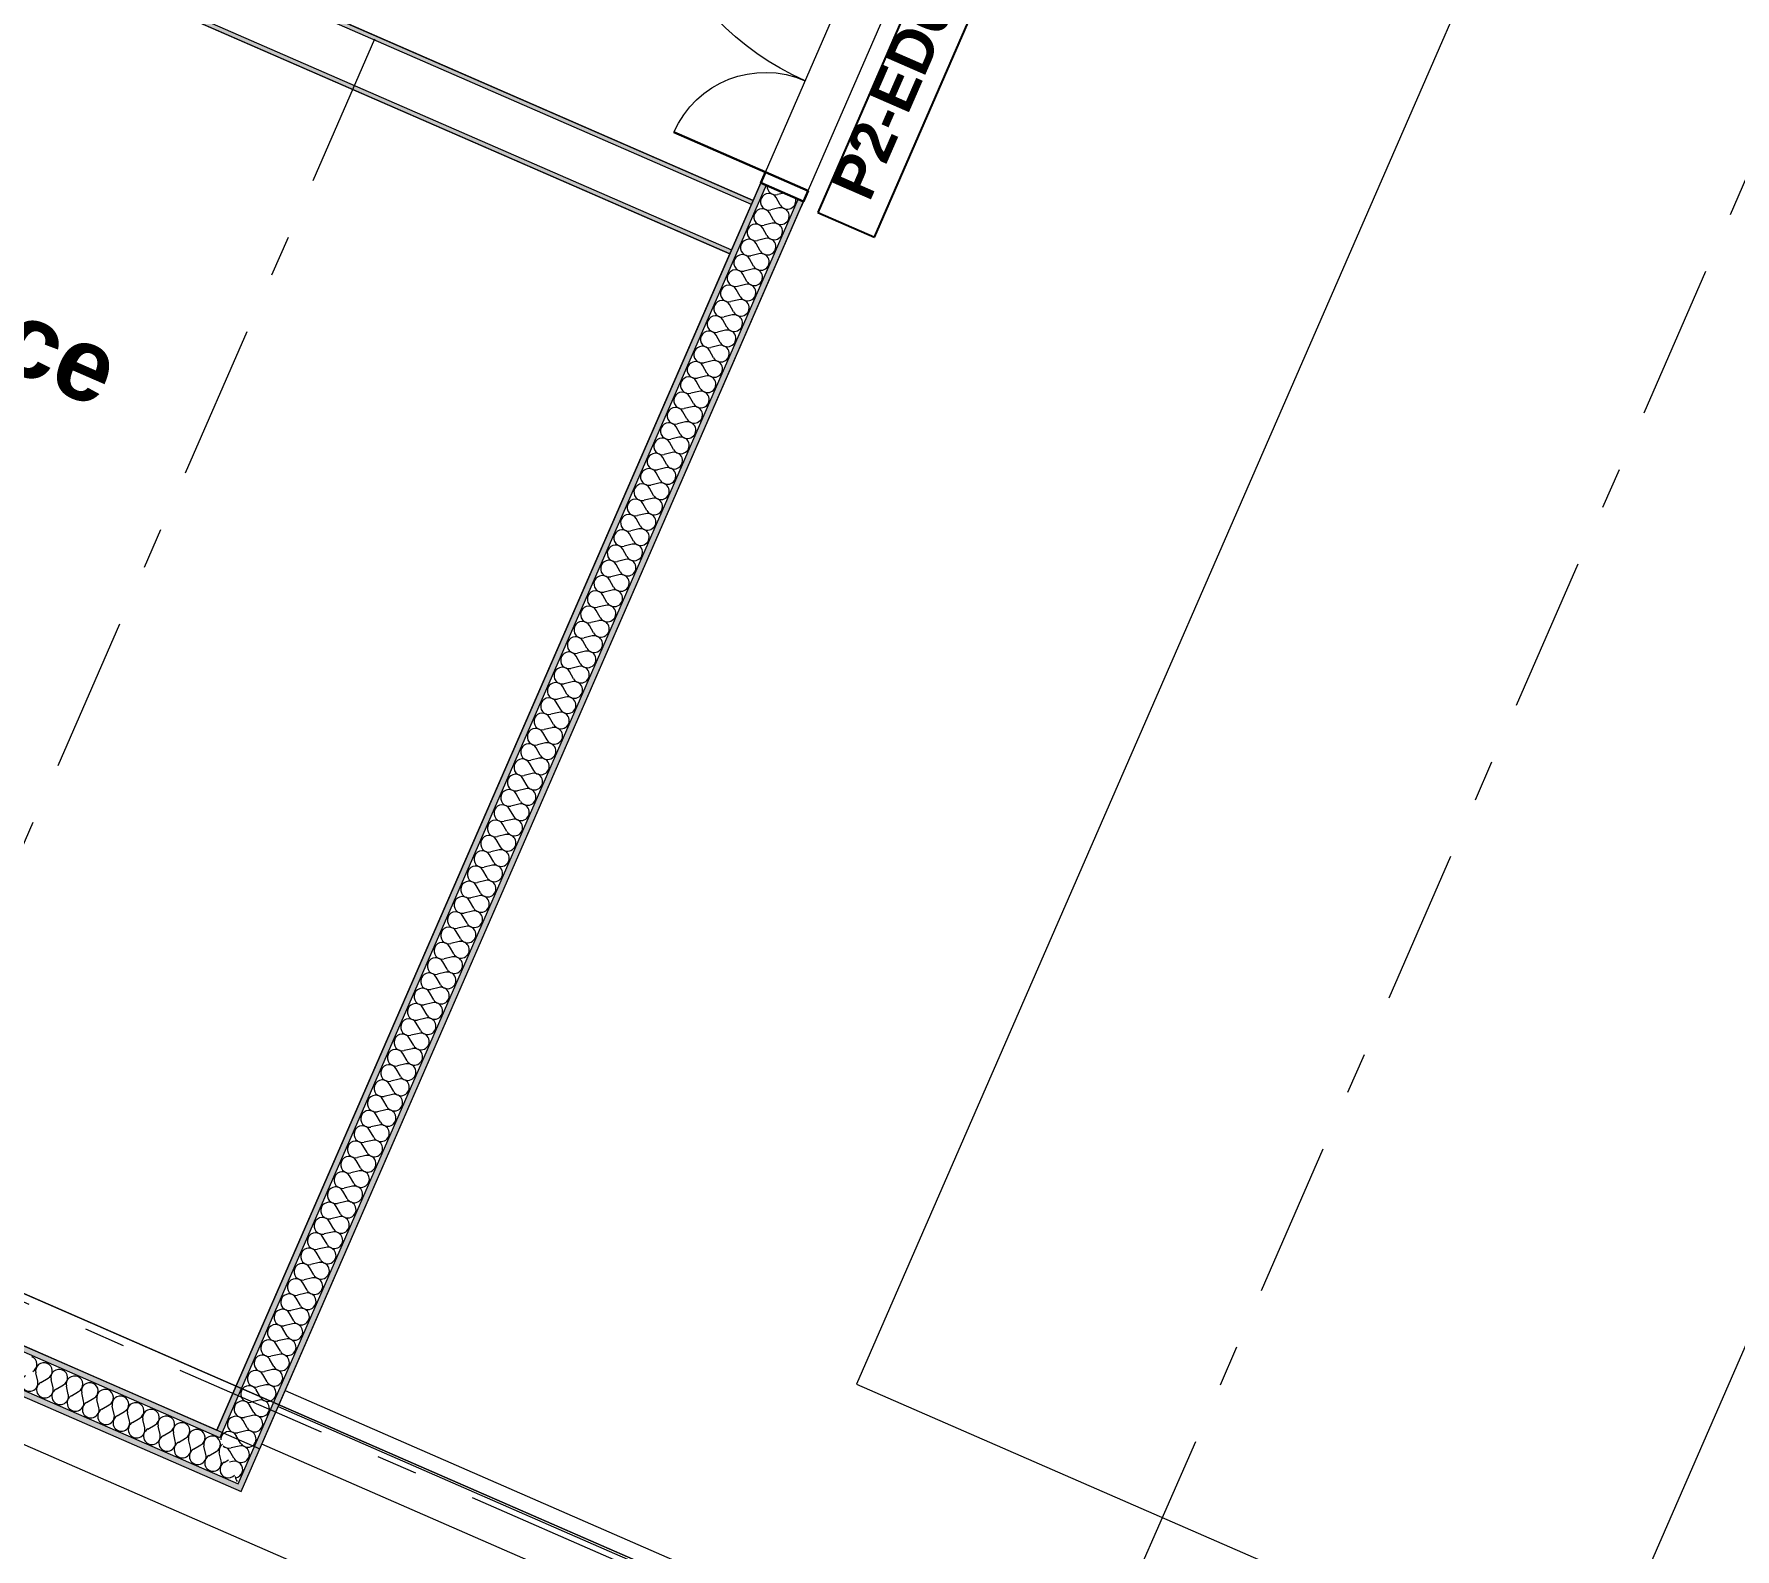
# Model space of a CAD drawing. Header units: millimetres. Extents: x -50172 to 90294, y -72116 to 25069.
# Drawn here: x 20268 to 26098, y -9378 to -4187 of the extents above; entities that cross this region are included whole.
import ezdxf
from ezdxf.enums import TextEntityAlignment as Align

# ---------------------------------------------------------------- set-up
doc = ezdxf.new("R2010")
doc.units = ezdxf.units.MM
doc.header["$MEASUREMENT"] = 0
doc.linetypes.add('Double Dashed', pattern=[1093.611073, 529.166651, -211.666656, 141.111112, -211.666656])
for name, color, linetype in [('A-15-MG_Structural_Grid', 7, 'Continuous'), ('A-20-M_Floor_Slab', 7, 'Continuous'), ('A-20-M_Roof', 7, 'Continuous'), ('A-25-M_Wall_Ext', 7, 'Continuous'), ('A-25-M_Wall_Ext_Existing_HUB', 7, 'Continuous'), ('A-25-M_Wall_Int', 7, 'Continuous'), ('A-35-M_FFE-Zone', 7, 'Continuous'), ('ArchiCAD Door Markers', 7, 'Continuous'), ('ArchiCAD Doors', 7, 'Continuous')]:
    doc.layers.add(name, color=color, linetype=linetype)
for name, color, linetype, lineweight, true_color in [('A-15-MG_Structural_Grid_Pen_No__163', 7, 'Continuous', 0, 0x750077), ('A-25-M_Wall_Ext_Pen_No__107', 7, 'Continuous', 15, 0xa6a6a6), ('A-25-M_Wall_Ext_Pen_No__64', 7, 'Continuous', 20, 0x606060), ('A-25-M_Wall_Int_Pen_No__107', 7, 'Continuous', 15, 0xa6a6a6), ('A-35-M_FFE-Zone_Pen_No__74', 7, 'Continuous', 20, 0x606060), ('ArchiCAD Doors_Pen_No__43', 7, 'Continuous', 30, 0x444444), ('ArchiCAD Doors_Pen_No__63', 7, 'Continuous', 20, 0x606060)]:
    doc.layers.add(name, color=color, linetype=linetype, lineweight=lineweight, true_color=true_color)
for name, color, linetype, lineweight in [('A-20-M_Floor_Slab_Pen_No__89', 8, 'Continuous', 20), ('A-20-M_Roof_Pen_No__89', 8, 'Continuous', 20), ('A-25-M_Wall_Ext_Existing_HUB_Pen_No__87', 8, 'Continuous', 20), ('A-25-M_Wall_Ext_Pen_No__1', 7, 'Continuous', 13), ('A-25-M_Wall_Int_Pen_No__1', 7, 'Continuous', 13), ('ArchiCAD Door Markers_Pen_No__1', 7, 'Continuous', 13), ('ArchiCAD Door Markers_Pen_No__5', 7, 'Continuous', 25), ('ArchiCAD Doors_Pen_No__1', 7, 'Continuous', 13), ('ArchiCAD Zone Stamps_Pen_No__9', 7, 'Continuous', 13)]:
    doc.layers.add(name, color=color, linetype=linetype, lineweight=lineweight)
doc.styles.add('GENERATED_STYLE_1', font='')
doc.styles.add('GENERATED_STYLE_2', font='')
doc.styles.add('GENERATED_STYLE_3', font='')
doc.styles.add('GENERATED_STYLE_4', font='')
doc.styles.get('GENERATED_STYLE_1').set_extended_font_data('Arial', bold=True)
doc.styles.get('GENERATED_STYLE_2').set_extended_font_data('Swis721 BT', bold=True)
doc.styles.get('GENERATED_STYLE_3').set_extended_font_data('Arial')
doc.styles.get('GENERATED_STYLE_4').set_extended_font_data('Swis721 BT')

# ---------------------------------------------------------------- blocks, each defined once
blk = doc.blocks.new('Hub Roof Balance_INB 4252_3_2', base_point=(20533.1, -1481.6))
at = {"layer": 'A-35-M_FFE-Zone_Pen_No__74', "linetype": 'Continuous'}
for p, q in [((22732.4, -4756.9), (24510.1, -679.9)), ((17260.6, -2370.9), (22732.4, -4756.9))]:
    blk.add_line(p, q, dxfattribs=at)
at = {"layer": 'ArchiCAD Zone Stamps_Pen_No__9'}
for tag, height, style, p in [('ROOM_NAME', 250, 'GENERATED_STYLE_1', (19639.2, 104.7)), ('zoneNameLine2', 250, 'GENERATED_STYLE_1', (19450.7, -327.5)), ('ROOM_NUMBER', 200, 'GENERATED_STYLE_3', (19262.3, -748.2)), ('measuredAreaCode', 200, 'GENERATED_STYLE_3', (19105.3, -1108.3)), ('DUMMY_649', 200, 'GENERATED_STYLE_3', (19412.7, -1242.3)), ('DUMMY_650', 200, 'GENERATED_STYLE_3', (19902, -1455.7)), ('DUMMY_651', 133.3, 'GENERATED_STYLE_3', (20181.3, -1562.3))]:
    blk.add_attdef(tag, text='', height=height, rotation=336.44041, dxfattribs=dict(at, style=style)).set_placement(p, align=Align.TOP_LEFT)
blk = doc.blocks.new('Hub Roof Balance_INB 4253_4_2', base_point=(18723.1, -5626.1))
at = {"layer": 'A-35-M_FFE-Zone_Pen_No__74', "linetype": 'Continuous'}
for p, q in [((22652.4, -4940.2), (14489.4, -1380.7)), ((20894.8, -8971), (22652.4, -4940.2)), ((12731.7, -5411.5), (20894.8, -8971))]:
    blk.add_line(p, q, dxfattribs=at)
at = {"layer": 'ArchiCAD Zone Stamps_Pen_No__9'}
for tag, height, style, p in [('ROOM_NAME', 250, 'GENERATED_STYLE_1', (17829.2, -4039.9)), ('zoneNameLine2', 250, 'GENERATED_STYLE_1', (17640.7, -4472)), ('ROOM_NUMBER', 200, 'GENERATED_STYLE_3', (17452.3, -4892.7)), ('measuredAreaCode', 200, 'GENERATED_STYLE_3', (17295.3, -5252.8)), ('DUMMY_649', 200, 'GENERATED_STYLE_3', (17602.7, -5386.9)), ('DUMMY_650', 200, 'GENERATED_STYLE_3', (18092, -5600.2)), ('DUMMY_651', 133.3, 'GENERATED_STYLE_3', (18371.3, -5706.8))]:
    blk.add_attdef(tag, text='', height=height, rotation=336.44041, dxfattribs=dict(at, style=style)).set_placement(p, align=Align.TOP_LEFT)
blk = doc.blocks.new('Slab_3_2', base_point=(4432, -1613.4))
at = {"layer": 'A-20-M_Floor_Slab_Pen_No__89', "linetype": 'Continuous', "flags": 128}
blk.add_lwpolyline([(4432, -1613.4), (7696, 5872), (7407.9, 6181.6), (17660.1, 15721.9), (18396.3, 14930.8), (19386.9, 17202.7), (53700.1, 2240.4), (53656.1, 2139.5), (53757, 2095.5), (44517.8, -19092.8), (12655.7, -5199.4), (14737.2, -425.7), (12205.5, 678.2), (10124, -4095.4), (12655.7, -5199.4)], close=True, dxfattribs=at)
blk = doc.blocks.new('Slab_6_2', base_point=(25356.8, -3608.1))
at = {"layer": 'A-20-M_Floor_Slab_Pen_No__89', "linetype": 'Continuous', "flags": 128}
blk.add_lwpolyline([(25356.8, -3608.1), (23086.9, -8813.7), (25598.7, -9909), (27868.6, -4703.4)], close=True, dxfattribs=at)
blk = doc.blocks.new('Slab_9_2', base_point=(21041.5, -9035))
at = {"layer": 'A-20-M_Roof_Pen_No__89', "linetype": 'Continuous', "flags": 128}
blk.add_lwpolyline([(21041.5, -9035), (24655.1, -743.1), (13434.4, 4149.7), (9819.1, -4141.5)], close=True, dxfattribs=at)
blk = doc.blocks.new('Wall_3_2', base_point=(3808.1, -1858.5))
at = {"layer": 'A-25-M_Wall_Ext_Existing_HUB_Pen_No__87', "linetype": 'Continuous', "flags": 128}
for points in [[(44390.4, -19037.3), (4432, -1613.4)], [(10217.4, -4653.3), (44635.4, -19661.2)]]:
    blk.add_lwpolyline(points, dxfattribs=at)
blk = doc.blocks.new('*X95')
at = {"layer": 'A-25-M_Wall_Ext_Pen_No__107', "linetype": 'Continuous'}
for p, q in [((20280.5, -8802.9), (20273.9, -8775.1)), ((20291, -8807.5), (20315.8, -8793.4)), ((20332.9, -8825.8), (20326.3, -8798)), ((20343.4, -8830.3), (20368.2, -8816.2)), ((20385.3, -8848.6), (20378.7, -8820.8)), ((20395.7, -8853.2), (20420.6, -8839.1)), ((20437.6, -8871.5), (20431.1, -8843.7)), ((20448.1, -8876), (20473, -8861.9)), ((20490, -8894.3), (20483.4, -8866.5)), ((20500.5, -8898.9), (20525.3, -8884.8)), ((20542.4, -8917.1), (20535.8, -8889.3)), ((20552.9, -8921.7), (20577.7, -8907.6)), ((20594.8, -8940), (20588.2, -8912.2)), ((20605.3, -8944.6), (20630.1, -8930.5)), ((20647.2, -8962.8), (20640.6, -8935)), ((20657.6, -8967.4), (20682.5, -8953.3)), ((20699.5, -8985.7), (20693, -8957.9)), ((20710, -8990.2), (20734.9, -8976.1)), ((20751.9, -9008.5), (20745.3, -8980.7)), ((20762.4, -9013.1), (20787.2, -8999)), ((20804.3, -9031.3), (20797.7, -9003.5)), ((20814.8, -9035.9), (20839.6, -9021.8)), ((20856.7, -9054.2), (20850.1, -9026.4)), ((20867.1, -9058.8), (20892, -9044.7)), ((20909.1, -9077), (20902.5, -9049.2)), ((20919.5, -9081.6), (20934.8, -9072.9))]:
    blk.add_line(p, q, dxfattribs=at)
for centre, start, end in [((20249.3, -8745.7), 299.57051, 66.44041), ((20301.7, -8768.6), 66.44041, 193.31031), ((20301.7, -8768.6), 299.57051, 66.44041), ((20252.7, -8809.5), 119.57051, 13.31031), ((20354.1, -8791.4), 66.44041, 193.31031), ((20354.1, -8791.4), 299.57051, 66.44041), ((20406.5, -8814.2), 66.44041, 193.31031), ((20406.5, -8814.2), 299.57051, 66.44041), ((20305.1, -8832.4), 119.57051, 13.31031), ((20357.5, -8855.2), 119.57051, 13.31031), ((20409.8, -8878), 119.57051, 13.31031), ((20458.9, -8837.1), 66.44041, 193.31031), ((20458.9, -8837.1), 299.57051, 66.44041), ((20511.2, -8859.9), 66.44041, 193.31031), ((20511.2, -8859.9), 299.57051, 66.44041), ((20563.6, -8882.8), 66.44041, 193.31031), ((20563.6, -8882.8), 299.57051, 66.44041), ((20462.2, -8900.9), 119.57051, 13.31031), ((20514.6, -8923.7), 119.57051, 13.31031), ((20616, -8905.6), 66.44041, 193.31031), ((20616, -8905.6), 299.57051, 66.44041), ((20668.4, -8928.4), 66.44041, 193.31031), ((20668.4, -8928.4), 299.57051, 66.44041), ((20567, -8946.6), 119.57051, 13.31031), ((20619.4, -8969.4), 119.57051, 13.31031), ((20671.7, -8992.2), 119.57051, 13.31031), ((20720.8, -8951.3), 66.44041, 193.31031), ((20720.8, -8951.3), 299.57051, 66.44041), ((20773.1, -8974.1), 66.44041, 193.31031), ((20773.1, -8974.1), 299.57051, 66.44041), ((20825.5, -8997), 66.44041, 193.31031), ((20825.5, -8997), 299.57051, 66.44041), ((20724.1, -9015.1), 119.57051, 13.31031), ((20776.5, -9037.9), 119.57051, 13.31031), ((20828.9, -9060.8), 119.57051, 13.31031), ((20877.9, -9019.8), 66.44041, 193.31031), ((20877.9, -9019.8), 299.57051, 66.44041), ((20930.3, -9042.6), 125.34152, 193.31031), ((20881.2, -9083.6), 119.57051, 13.31031), ((20933.6, -9106.4), 119.57051, 319.27094), ((20986, -9129.3), 182.76643, 220.11433)]:
    blk.add_arc(centre, 28.6, start, end, dxfattribs=at)
blk = doc.blocks.new('Wall_8_2', base_point=(9608.5, -4224.2))
at = {"layer": 'A-25-M_Wall_Ext_Pen_No__107', "linetype": 'Continuous'}
for points in [[(20894.8, -8971.1), (9819.1, -4141.5), (9792.7, -4151.8), (20905.1, -8997.4)], [(9608.5, -4224.2), (20977.5, -9181.7), (20967.2, -9155.4), (9634.8, -4213.9)]]:
    blk.add_hatch(color=256, dxfattribs=at).paths.add_polyline_path(points)
at = {"layer": 'A-25-M_Wall_Ext_Pen_No__1', "linetype": 'Continuous'}
for p, q in [((20905.1, -8997.4), (9792.7, -4151.8)), ((9634.8, -4213.9), (20967.2, -9155.4))]:
    blk.add_line(p, q, dxfattribs=at)
at = {"layer": 'A-25-M_Wall_Ext_Pen_No__1', "linetype": 'Continuous', "flags": 128}
for points in [[(20894.8, -8971.1), (9819.1, -4141.5)], [(9608.5, -4224.2), (20977.5, -9181.7)]]:
    blk.add_lwpolyline(points, dxfattribs=at)
at = {"layer": 'A-25-M_Wall_Ext', "color": 250, "lineweight": 50, "true_color": 0x2a2a2a}
blk.add_blockref('*X95', (0, 0), dxfattribs=at)
blk = doc.blocks.new('*X100')
at = {"layer": 'A-25-M_Wall_Ext_Pen_No__107', "linetype": 'Continuous'}
for p, q in [((22825.3, -4772.6), (22811.2, -4747.7)), ((22838.3, -4731.9), (22815.8, -4737.3)), ((22797.9, -4835.5), (22770.1, -4842)), ((22802.4, -4825), (22788.3, -4800.1)), ((22820.7, -4783.1), (22792.9, -4789.7)), ((22775, -4887.8), (22747.2, -4894.4)), ((22779.6, -4877.4), (22765.5, -4852.5)), ((22752.2, -4940.2), (22724.4, -4946.8)), ((22756.8, -4929.7), (22742.7, -4904.9)), ((22711.1, -5034.5), (22697, -5009.6)), ((22729.4, -4992.6), (22701.5, -4999.2)), ((22733.9, -4982.1), (22719.8, -4957.3)), ((22688.2, -5086.9), (22674.1, -5062)), ((22706.5, -5045), (22678.7, -5051.6)), ((22665.4, -5139.3), (22651.3, -5114.4)), ((22683.7, -5097.4), (22655.9, -5103.9)), ((22642.6, -5191.6), (22628.5, -5166.8)), ((22660.8, -5149.7), (22633, -5156.3)), ((22619.7, -5244), (22605.6, -5219.2)), ((22638, -5202.1), (22610.2, -5208.7)), ((22596.9, -5296.4), (22582.8, -5271.5)), ((22615.2, -5254.5), (22587.3, -5261.1)), ((22569.5, -5359.3), (22541.7, -5365.8)), ((22574, -5348.8), (22559.9, -5323.9)), ((22592.3, -5306.9), (22564.5, -5313.4)), ((22546.6, -5411.6), (22518.8, -5418.2)), ((22551.2, -5401.2), (22537.1, -5376.3)), ((22523.8, -5464), (22496, -5470.6)), ((22528.4, -5453.5), (22514.3, -5428.7)), ((22482.7, -5558.3), (22468.6, -5533.4)), ((22501, -5516.4), (22473.1, -5523)), ((22505.5, -5505.9), (22491.4, -5481.1)), ((22459.8, -5610.7), (22445.7, -5585.8)), ((22478.1, -5568.8), (22450.3, -5575.3)), ((22437, -5663.1), (22422.9, -5638.2)), ((22455.3, -5621.1), (22427.5, -5627.7)), ((22414.2, -5715.4), (22400.1, -5690.6)), ((22432.4, -5673.5), (22404.6, -5680.1)), ((22391.3, -5767.8), (22377.2, -5743)), ((22409.6, -5725.9), (22381.8, -5732.5)), ((22368.5, -5820.2), (22354.4, -5795.3)), ((22386.7, -5778.3), (22358.9, -5784.9)), ((22341.1, -5883), (22313.3, -5889.6)), ((22345.6, -5872.6), (22331.5, -5847.7)), ((22363.9, -5830.7), (22336.1, -5837.2)), ((22318.2, -5935.4), (22290.4, -5942)), ((22322.8, -5925), (22308.7, -5900.1)), ((22295.4, -5987.8), (22267.6, -5994.4)), ((22300, -5977.3), (22285.9, -5952.5)), ((22254.3, -6082.1), (22240.2, -6057.2)), ((22272.5, -6040.2), (22244.7, -6046.8)), ((22277.1, -6029.7), (22263, -6004.9)), ((22231.4, -6134.5), (22217.3, -6109.6)), ((22249.7, -6092.6), (22221.9, -6099.1)), ((22208.6, -6186.8), (22194.5, -6162)), ((22226.9, -6144.9), (22199.1, -6151.5)), ((22185.8, -6239.2), (22171.7, -6214.4)), ((22204, -6197.3), (22176.2, -6203.9)), ((22162.9, -6291.6), (22148.8, -6266.8)), ((22181.2, -6249.7), (22153.4, -6256.3)), ((22135.5, -6354.5), (22107.7, -6361)), ((22140.1, -6344), (22126, -6319.1)), ((22158.3, -6302.1), (22130.5, -6308.7)), ((22112.7, -6406.8), (22084.9, -6413.4)), ((22117.2, -6396.4), (22103.1, -6371.5)), ((22089.8, -6459.2), (22062, -6465.8)), ((22094.4, -6448.7), (22080.3, -6423.9)), ((22048.7, -6553.5), (22034.6, -6528.7)), ((22067, -6511.6), (22039.2, -6518.2)), ((22071.6, -6501.1), (22057.5, -6476.3)), ((22025.9, -6605.9), (22011.8, -6581)), ((22044.1, -6564), (22016.3, -6570.6)), ((22003, -6658.3), (21988.9, -6633.4)), ((22021.3, -6616.4), (21993.5, -6622.9)), ((21980.2, -6710.6), (21966.1, -6685.8)), ((21998.5, -6668.7), (21970.7, -6675.3)), ((21957.4, -6763), (21943.3, -6738.2)), ((21975.6, -6721.1), (21947.8, -6727.7)), ((21934.5, -6815.4), (21920.4, -6790.6)), ((21952.8, -6773.5), (21925, -6780.1)), ((21907.1, -6878.3), (21879.3, -6884.8)), ((21911.7, -6867.8), (21897.6, -6842.9)), ((21929.9, -6825.9), (21902.1, -6832.5)), ((21884.3, -6930.6), (21856.5, -6937.2)), ((21888.8, -6920.2), (21874.7, -6895.3)), ((21861.4, -6983), (21833.6, -6989.6)), ((21866, -6972.5), (21851.9, -6947.7)), ((21820.3, -7077.3), (21806.2, -7052.5)), ((21838.6, -7035.4), (21810.8, -7042)), ((21843.2, -7024.9), (21829.1, -7000.1)), ((21797.5, -7129.7), (21783.4, -7104.8)), ((21815.7, -7087.8), (21787.9, -7094.4)), ((21774.6, -7182.1), (21760.5, -7157.2)), ((21792.9, -7140.2), (21765.1, -7146.7)), ((21751.8, -7234.4), (21737.7, -7209.6)), ((21770.1, -7192.5), (21742.3, -7199.1)), ((21729, -7286.8), (21714.9, -7262)), ((21747.2, -7244.9), (21719.4, -7251.5)), ((21706.1, -7339.2), (21692, -7314.4)), ((21724.4, -7297.3), (21696.6, -7303.9)), ((21678.7, -7402.1), (21650.9, -7408.6)), ((21683.3, -7391.6), (21669.2, -7366.7)), ((21701.5, -7349.7), (21673.7, -7356.3)), ((21655.9, -7454.4), (21628.1, -7461)), ((21660.4, -7444), (21646.3, -7419.1)), ((21633, -7506.8), (21605.2, -7513.4)), ((21637.6, -7496.3), (21623.5, -7471.5)), ((21591.9, -7601.1), (21577.8, -7576.3)), ((21610.2, -7559.2), (21582.4, -7565.8)), ((21614.8, -7548.7), (21600.7, -7523.9)), ((21569.1, -7653.5), (21555, -7628.6)), ((21587.3, -7611.6), (21559.5, -7618.2)), ((21546.2, -7705.9), (21532.1, -7681)), ((21564.5, -7664), (21536.7, -7670.5)), ((21523.4, -7758.2), (21509.3, -7733.4)), ((21541.7, -7716.3), (21513.9, -7722.9)), ((21500.5, -7810.6), (21486.5, -7785.8)), ((21518.8, -7768.7), (21491, -7775.3)), ((21477.7, -7863), (21463.6, -7838.1)), ((21496, -7821.1), (21468.2, -7827.7)), ((21450.3, -7925.9), (21422.5, -7932.4)), ((21454.9, -7915.4), (21440.8, -7890.5)), ((21473.1, -7873.5), (21445.3, -7880.1)), ((21427.5, -7978.2), (21399.7, -7984.8)), ((21432, -7967.8), (21417.9, -7942.9)), ((21404.6, -8030.6), (21376.8, -8037.2)), ((21409.2, -8020.1), (21395.1, -7995.3)), ((21363.5, -8124.9), (21349.4, -8100)), ((21381.8, -8083), (21354, -8089.6)), ((21386.3, -8072.5), (21372.2, -8047.7)), ((21340.7, -8177.3), (21326.6, -8152.4)), ((21358.9, -8135.4), (21331.1, -8142)), ((21317.8, -8229.7), (21303.7, -8204.8)), ((21336.1, -8187.8), (21308.3, -8194.3)), ((21295, -8282), (21280.9, -8257.2)), ((21313.3, -8240.1), (21285.5, -8246.7)), ((21272.1, -8334.4), (21258, -8309.6)), ((21290.4, -8292.5), (21262.6, -8299.1)), ((21249.3, -8386.8), (21235.2, -8361.9)), ((21267.6, -8344.9), (21239.8, -8351.5)), ((21221.9, -8449.7), (21194.1, -8456.2)), ((21226.5, -8439.2), (21212.4, -8414.3)), ((21244.7, -8397.3), (21216.9, -8403.9)), ((21199.1, -8502), (21171.3, -8508.6)), ((21203.6, -8491.6), (21189.5, -8466.7)), ((21176.2, -8554.4), (21148.4, -8561)), ((21180.8, -8543.9), (21166.7, -8519.1)), ((21135.1, -8648.7), (21121, -8623.8)), ((21153.4, -8606.8), (21125.6, -8613.4)), ((21157.9, -8596.3), (21143.8, -8571.5)), ((21112.3, -8701.1), (21098.2, -8676.2)), ((21130.5, -8659.2), (21102.7, -8665.7)), ((21089.4, -8753.5), (21075.3, -8728.6)), ((21107.7, -8711.6), (21079.9, -8718.1)), ((21066.6, -8805.8), (21052.5, -8781)), ((21084.9, -8763.9), (21057.1, -8770.5)), ((21043.7, -8858.2), (21029.6, -8833.4)), ((21062, -8816.3), (21034.2, -8822.9)), ((21020.9, -8910.6), (21006.8, -8885.7)), ((21039.2, -8868.7), (21011.4, -8875.3)), ((20993.5, -8973.4), (20965.7, -8980)), ((20998.1, -8963), (20984, -8938.1)), ((21016.3, -8921.1), (20988.5, -8927.6)), ((20970.7, -9025.8), (20942.9, -9032.4)), ((20975.2, -9015.4), (20961.1, -8990.5)), ((20947.8, -9078.2), (20937.8, -9080.6)), ((20952.4, -9067.7), (20938.3, -9042.9))]:
    blk.add_line(p, q, dxfattribs=at)
for centre, start, end in [((22809.2, -4709.5), 174.72955, 283.31025), ((22786.3, -4761.8), 156.44035, 283.31025), ((22786.3, -4761.8), 29.57045, 156.44035), ((22850.1, -4758.5), 209.57045, 19.76934), ((22740.7, -4866.6), 29.57045, 156.44035), ((22763.5, -4814.2), 156.44035, 283.31025), ((22763.5, -4814.2), 29.57045, 156.44035), ((22804.5, -4863.3), 209.57045, 103.31025), ((22827.3, -4810.9), 209.57045, 103.31025), ((22717.8, -4919), 29.57045, 156.44035), ((22740.7, -4866.6), 156.44035, 283.31025), ((22781.6, -4915.6), 209.57045, 103.31025), ((22695, -4971.4), 29.57045, 156.44035), ((22717.8, -4919), 156.44035, 283.31025), ((22758.8, -4968), 209.57045, 103.31025), ((22672.1, -5023.7), 156.44035, 283.31025), ((22672.1, -5023.7), 29.57045, 156.44035), ((22695, -4971.4), 156.44035, 283.31025), ((22735.9, -5020.4), 209.57045, 103.31025), ((22649.3, -5076.1), 156.44035, 283.31025), ((22649.3, -5076.1), 29.57045, 156.44035), ((22713.1, -5072.8), 209.57045, 103.31025), ((22626.5, -5128.5), 156.44035, 283.31025), ((22626.5, -5128.5), 29.57045, 156.44035), ((22690.3, -5125.2), 209.57045, 103.31025), ((22603.6, -5180.9), 156.44035, 283.31025), ((22603.6, -5180.9), 29.57045, 156.44035), ((22667.4, -5177.5), 209.57045, 103.31025), ((22580.8, -5233.3), 156.44035, 283.31025), ((22580.8, -5233.3), 29.57045, 156.44035), ((22644.6, -5229.9), 209.57045, 103.31025), ((22557.9, -5285.6), 156.44035, 283.31025), ((22557.9, -5285.6), 29.57045, 156.44035), ((22621.7, -5282.3), 209.57045, 103.31025), ((22512.2, -5390.4), 29.57045, 156.44035), ((22535.1, -5338), 156.44035, 283.31025), ((22535.1, -5338), 29.57045, 156.44035), ((22576, -5387.1), 209.57045, 103.31025), ((22598.9, -5334.7), 209.57045, 103.31025), ((22489.4, -5442.8), 29.57045, 156.44035), ((22512.2, -5390.4), 156.44035, 283.31025), ((22553.2, -5439.4), 209.57045, 103.31025), ((22466.6, -5495.2), 29.57045, 156.44035), ((22489.4, -5442.8), 156.44035, 283.31025), ((22530.4, -5491.8), 209.57045, 103.31025), ((22443.7, -5547.5), 156.44035, 283.31025), ((22443.7, -5547.5), 29.57045, 156.44035), ((22466.6, -5495.2), 156.44035, 283.31025), ((22507.5, -5544.2), 209.57045, 103.31025), ((22420.9, -5599.9), 156.44035, 283.31025), ((22420.9, -5599.9), 29.57045, 156.44035), ((22484.7, -5596.6), 209.57045, 103.31025), ((22398, -5652.3), 156.44035, 283.31025), ((22398, -5652.3), 29.57045, 156.44035), ((22461.8, -5649), 209.57045, 103.31025), ((22375.2, -5704.7), 156.44035, 283.31025), ((22375.2, -5704.7), 29.57045, 156.44035), ((22439, -5701.3), 209.57045, 103.31025), ((22352.4, -5757.1), 156.44035, 283.31025), ((22352.4, -5757.1), 29.57045, 156.44035), ((22416.2, -5753.7), 209.57045, 103.31025), ((22329.5, -5809.4), 156.44035, 283.31025), ((22329.5, -5809.4), 29.57045, 156.44035), ((22370.5, -5858.5), 209.57045, 103.31025), ((22393.3, -5806.1), 209.57045, 103.31025), ((22283.8, -5914.2), 29.57045, 156.44035), ((22306.7, -5861.8), 156.44035, 283.31025), ((22306.7, -5861.8), 29.57045, 156.44035), ((22347.6, -5910.9), 209.57045, 103.31025), ((22261, -5966.6), 29.57045, 156.44035), ((22283.8, -5914.2), 156.44035, 283.31025), ((22324.8, -5963.2), 209.57045, 103.31025), ((22238.2, -6019), 29.57045, 156.44035), ((22261, -5966.6), 156.44035, 283.31025), ((22302, -6015.6), 209.57045, 103.31025), ((22215.3, -6071.3), 156.44035, 283.31025), ((22215.3, -6071.3), 29.57045, 156.44035), ((22238.2, -6019), 156.44035, 283.31025), ((22279.1, -6068), 209.57045, 103.31025), ((22192.5, -6123.7), 156.44035, 283.31025), ((22192.5, -6123.7), 29.57045, 156.44035), ((22256.3, -6120.4), 209.57045, 103.31025), ((22169.6, -6176.1), 156.44035, 283.31025), ((22169.6, -6176.1), 29.57045, 156.44035), ((22233.4, -6172.7), 209.57045, 103.31025), ((22146.8, -6228.5), 156.44035, 283.31025), ((22146.8, -6228.5), 29.57045, 156.44035), ((22210.6, -6225.1), 209.57045, 103.31025), ((22124, -6280.9), 156.44035, 283.31025), ((22124, -6280.9), 29.57045, 156.44035), ((22187.8, -6277.5), 209.57045, 103.31025), ((22101.1, -6333.2), 156.44035, 283.31025), ((22101.1, -6333.2), 29.57045, 156.44035), ((22142.1, -6382.3), 209.57045, 103.31025), ((22164.9, -6329.9), 209.57045, 103.31025), ((22055.4, -6438), 29.57045, 156.44035), ((22078.3, -6385.6), 156.44035, 283.31025), ((22078.3, -6385.6), 29.57045, 156.44035), ((22119.2, -6434.6), 209.57045, 103.31025), ((22032.6, -6490.4), 29.57045, 156.44035), ((22055.4, -6438), 156.44035, 283.31025), ((22096.4, -6487), 209.57045, 103.31025), ((22009.8, -6542.8), 29.57045, 156.44035), ((22032.6, -6490.4), 156.44035, 283.31025), ((22073.6, -6539.4), 209.57045, 103.31025), ((21986.9, -6595.1), 156.44035, 283.31025), ((21986.9, -6595.1), 29.57045, 156.44035), ((22009.8, -6542.8), 156.44035, 283.31025), ((22050.7, -6591.8), 209.57045, 103.31025), ((21964.1, -6647.5), 156.44035, 283.31025), ((21964.1, -6647.5), 29.57045, 156.44035), ((22027.9, -6644.2), 209.57045, 103.31025), ((21941.2, -6699.9), 156.44035, 283.31025), ((21941.2, -6699.9), 29.57045, 156.44035), ((22005, -6696.5), 209.57045, 103.31025), ((21918.4, -6752.3), 156.44035, 283.31025), ((21918.4, -6752.3), 29.57045, 156.44035), ((21982.2, -6748.9), 209.57045, 103.31025), ((21895.6, -6804.7), 156.44035, 283.31025), ((21895.6, -6804.7), 29.57045, 156.44035), ((21959.4, -6801.3), 209.57045, 103.31025), ((21872.7, -6857), 156.44035, 283.31025), ((21872.7, -6857), 29.57045, 156.44035), ((21913.7, -6906.1), 209.57045, 103.31025), ((21936.5, -6853.7), 209.57045, 103.31025), ((21827, -6961.8), 29.57045, 156.44035), ((21849.9, -6909.4), 156.44035, 283.31025), ((21849.9, -6909.4), 29.57045, 156.44035), ((21890.8, -6958.4), 209.57045, 103.31025), ((21804.2, -7014.2), 29.57045, 156.44035), ((21827, -6961.8), 156.44035, 283.31025), ((21868, -7010.8), 209.57045, 103.31025), ((21781.4, -7066.6), 29.57045, 156.44035), ((21804.2, -7014.2), 156.44035, 283.31025), ((21845.2, -7063.2), 209.57045, 103.31025), ((21758.5, -7118.9), 156.44035, 283.31025), ((21758.5, -7118.9), 29.57045, 156.44035), ((21781.4, -7066.6), 156.44035, 283.31025), ((21822.3, -7115.6), 209.57045, 103.31025), ((21735.7, -7171.3), 156.44035, 283.31025), ((21735.7, -7171.3), 29.57045, 156.44035), ((21799.5, -7168), 209.57045, 103.31025), ((21712.8, -7223.7), 156.44035, 283.31025), ((21712.8, -7223.7), 29.57045, 156.44035), ((21776.6, -7220.3), 209.57045, 103.31025), ((21690, -7276.1), 156.44035, 283.31025), ((21690, -7276.1), 29.57045, 156.44035), ((21753.8, -7272.7), 209.57045, 103.31025), ((21667.2, -7328.5), 156.44035, 283.31025), ((21667.2, -7328.5), 29.57045, 156.44035), ((21731, -7325.1), 209.57045, 103.31025), ((21644.3, -7380.8), 156.44035, 283.31025), ((21644.3, -7380.8), 29.57045, 156.44035), ((21685.3, -7429.9), 209.57045, 103.31025), ((21708.1, -7377.5), 209.57045, 103.31025), ((21598.6, -7485.6), 29.57045, 156.44035), ((21621.5, -7433.2), 156.44035, 283.31025), ((21621.5, -7433.2), 29.57045, 156.44035), ((21662.4, -7482.2), 209.57045, 103.31025), ((21575.8, -7538), 29.57045, 156.44035), ((21598.6, -7485.6), 156.44035, 283.31025), ((21639.6, -7534.6), 209.57045, 103.31025), ((21553, -7590.4), 29.57045, 156.44035), ((21575.8, -7538), 156.44035, 283.31025), ((21616.8, -7587), 209.57045, 103.31025), ((21530.1, -7642.7), 156.44035, 283.31025), ((21530.1, -7642.7), 29.57045, 156.44035), ((21553, -7590.4), 156.44035, 283.31025), ((21593.9, -7639.4), 209.57045, 103.31025), ((21507.3, -7695.1), 156.44035, 283.31025), ((21507.3, -7695.1), 29.57045, 156.44035), ((21571.1, -7691.8), 209.57045, 103.31025), ((21484.4, -7747.5), 156.44035, 283.31025), ((21484.4, -7747.5), 29.57045, 156.44035), ((21548.2, -7744.1), 209.57045, 103.31025), ((21461.6, -7799.9), 156.44035, 283.31025), ((21461.6, -7799.9), 29.57045, 156.44035), ((21525.4, -7796.5), 209.57045, 103.31025), ((21438.8, -7852.2), 156.44035, 283.31025), ((21438.8, -7852.2), 29.57045, 156.44035), ((21502.6, -7848.9), 209.57045, 103.31025), ((21393.1, -7957), 29.57045, 156.44035), ((21415.9, -7904.6), 156.44035, 283.31025), ((21415.9, -7904.6), 29.57045, 156.44035), ((21456.9, -7953.7), 209.57045, 103.31025), ((21479.7, -7901.3), 209.57045, 103.31025), ((21370.2, -8009.4), 29.57045, 156.44035), ((21393.1, -7957), 156.44035, 283.31025), ((21434, -8006), 209.57045, 103.31025), ((21347.4, -8061.8), 29.57045, 156.44035), ((21370.2, -8009.4), 156.44035, 283.31025), ((21411.2, -8058.4), 209.57045, 103.31025), ((21324.6, -8114.1), 156.44035, 283.31025), ((21324.6, -8114.1), 29.57045, 156.44035), ((21347.4, -8061.8), 156.44035, 283.31025), ((21388.4, -8110.8), 209.57045, 103.31025), ((21301.7, -8166.5), 156.44035, 283.31025), ((21301.7, -8166.5), 29.57045, 156.44035), ((21365.5, -8163.2), 209.57045, 103.31025), ((21278.9, -8218.9), 156.44035, 283.31025), ((21278.9, -8218.9), 29.57045, 156.44035), ((21342.7, -8215.6), 209.57045, 103.31025), ((21256, -8271.3), 156.44035, 283.31025), ((21256, -8271.3), 29.57045, 156.44035), ((21319.8, -8267.9), 209.57045, 103.31025), ((21233.2, -8323.7), 156.44035, 283.31025), ((21233.2, -8323.7), 29.57045, 156.44035), ((21297, -8320.3), 209.57045, 103.31025), ((21210.4, -8376), 156.44035, 283.31025), ((21210.4, -8376), 29.57045, 156.44035), ((21274.2, -8372.7), 209.57045, 103.31025), ((21164.7, -8480.8), 29.57045, 156.44035), ((21187.5, -8428.4), 156.44035, 283.31025), ((21187.5, -8428.4), 29.57045, 156.44035), ((21228.5, -8477.5), 209.57045, 103.31025), ((21251.3, -8425.1), 209.57045, 103.31025), ((21141.8, -8533.2), 29.57045, 156.44035), ((21164.7, -8480.8), 156.44035, 283.31025), ((21205.6, -8529.8), 209.57045, 103.31025), ((21119, -8585.6), 29.57045, 156.44035), ((21141.8, -8533.2), 156.44035, 283.31025), ((21182.8, -8582.2), 209.57045, 103.31025), ((21096.2, -8637.9), 156.44035, 283.31025), ((21096.2, -8637.9), 29.57045, 156.44035), ((21119, -8585.6), 156.44035, 283.31025), ((21160, -8634.6), 209.57045, 103.31025), ((21073.3, -8690.3), 156.44035, 283.31025), ((21073.3, -8690.3), 29.57045, 156.44035), ((21137.1, -8687), 209.57045, 103.31025), ((21050.5, -8742.7), 156.44035, 283.31025), ((21050.5, -8742.7), 29.57045, 156.44035), ((21114.3, -8739.4), 209.57045, 103.31025), ((21027.6, -8795.1), 156.44035, 283.31025), ((21027.6, -8795.1), 29.57045, 156.44035), ((21091.4, -8791.7), 209.57045, 103.31025), ((21004.8, -8847.5), 156.44035, 283.31025), ((21004.8, -8847.5), 29.57045, 156.44035), ((21068.6, -8844.1), 209.57045, 103.31025), ((20982, -8899.8), 156.44035, 283.31025), ((20982, -8899.8), 29.57045, 156.44035), ((21045.8, -8896.5), 209.57045, 103.31025), ((20936.3, -9004.6), 29.57045, 156.44035), ((20959.1, -8952.2), 156.44035, 283.31025), ((20959.1, -8952.2), 29.57045, 156.44035), ((21000.1, -9001.3), 209.57045, 103.31025), ((21022.9, -8948.9), 209.57045, 103.31025), ((20936.3, -9004.6), 156.44035, 178.70153), ((20936.3, -9004.6), 224.1792, 283.31025), ((20913.4, -9057), 29.57045, 81.97235), ((20977.2, -9053.6), 209.57045, 103.31025), ((20954.4, -9106), 279.01496, 103.31025)]:
    blk.add_arc(centre, 28.6, start, end, dxfattribs=at)
blk = doc.blocks.new('Double Door 19_3')
at = {"layer": 'ArchiCAD Doors_Pen_No__1', "linetype": 'Continuous'}
for p, q in [((-680, 0), (-702, 0)), ((-680, -20), (-680, 0)), ((680, -20), (680, 0)), ((680, 0), (702, 0)), ((-680, -140), (-680, -20)), ((680, -140), (680, -20)), ((-680, -160), (-702, -160)), ((-680, -160), (-680, -140)), ((680, -160), (680, -140)), ((680, -160), (702, -160))]:
    blk.add_line(p, q, dxfattribs=at)
at = {"layer": 'ArchiCAD Doors_Pen_No__43', "linetype": 'Continuous'}
for p, q in [((-640, 0), (-640, 938)), ((640, 0), (640, 342)), ((-640, 0), (-680, 0)), ((-680, 0), (-680, -160)), ((-640, -160), (-640, 0)), ((680, 0), (640, 0)), ((640, 0), (640, -160)), ((680, -160), (680, 0)), ((-680, -160), (-640, -160)), ((640, -160), (680, -160))]:
    blk.add_line(p, q, dxfattribs=at)
at = {"layer": 'ArchiCAD Doors_Pen_No__63', "linetype": 'Continuous'}
for centre, radius, start, end in [((-640, 0), 938, 0, 90), ((640, 0), 342, 90, 180)]:
    blk.add_arc(centre, radius, start, end, dxfattribs=at)
blk = doc.blocks.new('Door Stamp 17_3')
at = {"layer": 'ArchiCAD Door Markers_Pen_No__5', "linetype": 'Continuous'}
for p, q in [((694.5, -220), (-694.5, -220)), ((-694.5, -220), (-694.5, -431.8)), ((694.5, -431.8), (694.5, -220)), ((-694.5, -431.8), (694.5, -431.8)), ((-694.5, -431.8), (694.5, -431.8))]:
    blk.add_line(p, q, dxfattribs=at)
at = {"layer": 'ArchiCAD Door Markers_Pen_No__1', "style": 'GENERATED_STYLE_2'}
blk.add_attdef('AC_WIDO_ID', text='', height=150, dxfattribs=at).set_placement((-635.7, -387.2), align=Align.BOTTOM_LEFT)
blk = doc.blocks.new('Wall_10_2', base_point=(20977.5, -9181.7))
at = {"layer": 'A-25-M_Wall_Ext_Pen_No__107', "linetype": 'Continuous'}
for points in [[(20894.8, -8971.1), (20905.1, -8997.4), (22776.8, -4705.1), (22758.4, -4697.1)], [(20967.2, -9155.4), (20977.5, -9181.7), (22905.1, -4761.1), (22886.8, -4753.1)]]:
    blk.add_hatch(color=256, dxfattribs=at).paths.add_polyline_path(points)
at = {"layer": 'A-25-M_Wall_Ext_Pen_No__1', "linetype": 'Continuous'}
for p, q in [((22776.8, -4705.1), (20905.1, -8997.4)), ((22758.4, -4697.1), (22749.7, -4717.3)), ((22776.8, -4705.1), (22758.4, -4697.1)), ((22886.8, -4753.1), (22776.8, -4705.1)), ((20967.2, -9155.4), (22886.8, -4753.1)), ((22905.1, -4761.1), (22886.8, -4753.1)), ((22905.1, -4761.1), (22896.3, -4781.2))]:
    blk.add_line(p, q, dxfattribs=at)
at = {"layer": 'A-25-M_Wall_Ext_Pen_No__1', "linetype": 'Continuous', "flags": 128}
for points in [[(22758.4, -4697.1), (20894.8, -8971.1)], [(20977.5, -9181.7), (22905.1, -4761.1)]]:
    blk.add_lwpolyline(points, dxfattribs=at)
at = {"layer": 'A-25-M_Wall_Ext', "color": 250, "lineweight": 50, "true_color": 0x2a2a2a}
blk.add_blockref('*X100', (0, 0), dxfattribs=at)
at = {"layer": 'ArchiCAD Door Markers'}
ref = blk.add_blockref('Door Stamp 17_3', (23030.2, -4073.8), dxfattribs=dict(at, rotation=66.44035033300467))
ref.add_attrib('AC_WIDO_ID', 'P2-ED04.641', dxfattribs={"layer": 'ArchiCAD Door Markers_Pen_No__1', "color": 7, "height": 150, "rotation": 66.44035, "style": 'GENERATED_STYLE_2'}).set_placement((23171.9, -4784.5), align=Align.BOTTOM_LEFT)
at = {"layer": 'ArchiCAD Doors', "color": 251, "linetype": 'Continuous', "lineweight": 20, "true_color": 0x606060, "xscale": -1, "zscale": 1000, "rotation": 66.44035033300466}
blk.add_blockref('Double Door 19_3', (23030.2, -4073.8), dxfattribs=at)
blk = doc.blocks.new('Double Door 19_4')
at = {"layer": 'ArchiCAD Doors_Pen_No__1', "linetype": 'Continuous'}
for p, q in [((-680, 0), (-692, 0)), ((-680, -15), (-680, 0)), ((680, -15), (680, 0)), ((680, 0), (692, 0)), ((-680, -185), (-680, -15)), ((680, -185), (680, -15)), ((-680, -200), (-692, -200)), ((-680, -200), (-680, -185)), ((680, -200), (680, -185)), ((680, -200), (692, -200))]:
    blk.add_line(p, q, dxfattribs=at)
at = {"layer": 'ArchiCAD Doors_Pen_No__43', "linetype": 'Continuous'}
for p, q in [((-614, 0), (-680, 0)), ((-680, 0), (-680, -200)), ((-614, -200), (-614, 0)), ((680, 0), (614, 0)), ((614, 0), (614, -200)), ((680, -200), (680, 0)), ((-680, -200), (-614, -200)), ((614, -200), (680, -200))]:
    blk.add_line(p, q, dxfattribs=at)
at = {"layer": 'ArchiCAD Doors_Pen_No__63', "linetype": 'Continuous'}
for p, q in [((-614, 0), (-614, 838)), ((614, 0), (614, 390))]:
    blk.add_line(p, q, dxfattribs=at)
for centre, radius, start, end in [((-614, 0), 838, 0, 90), ((614, 0), 390, 90, 180)]:
    blk.add_arc(centre, radius, start, end, dxfattribs=at)
blk = doc.blocks.new('Door Stamp 17_4')
at = {"layer": 'ArchiCAD Door Markers_Pen_No__5', "linetype": 'Continuous'}
for p, q in [((529.8, -260), (-529.8, -260)), ((-529.8, -260), (-529.8, -471.8)), ((529.8, -471.8), (529.8, -260)), ((-529.8, -471.8), (529.8, -471.8)), ((-529.8, -471.8), (529.8, -471.8))]:
    blk.add_line(p, q, dxfattribs=at)
at = {"layer": 'ArchiCAD Door Markers_Pen_No__1', "style": 'GENERATED_STYLE_2'}
blk.add_attdef('AC_WIDO_ID', text='', height=150, dxfattribs=at).set_placement((-470.9, -427), align=Align.BOTTOM_LEFT)
blk = doc.blocks.new('Wall_27_2', base_point=(17260.6, -2370.9))
at = {"layer": 'A-25-M_Wall_Int_Pen_No__107', "linetype": 'Continuous'}
for points in [[(17260.6, -2370.9), (17254.6, -2384.7), (17455.1, -2472.1), (17461.1, -2458.4)], [(17186.6, -2540.5), (17180.6, -2554.2), (17381.1, -2641.7), (17387.1, -2627.9)], [(18707.7, -3001.9), (18701.7, -3015.7), (22726.4, -4770.7), (22732.4, -4756.9)], [(18627.8, -3185.3), (22652.4, -4940.2), (22658.4, -4926.5), (18633.8, -3171.5)]]:
    blk.add_hatch(color=256, dxfattribs=at).paths.add_polyline_path(points)
at = {"layer": 'A-25-M_Wall_Int_Pen_No__1', "linetype": 'Continuous'}
for p, q in [((17455.1, -2472.1), (17254.6, -2384.7)), ((17455.1, -2472.1), (17387.1, -2627.9)), ((17461.1, -2458.4), (17450.1, -2453.6)), ((17461.1, -2458.4), (17455.1, -2472.1)), ((17186.6, -2540.5), (17387.1, -2627.9)), ((17381.1, -2641.7), (17370.1, -2636.9)), ((17387.1, -2627.9), (17381.1, -2641.7)), ((18701.7, -3015.7), (18633.8, -3171.5)), ((18707.7, -3001.9), (18701.7, -3015.7)), ((22726.4, -4770.7), (18701.7, -3015.7)), ((18707.7, -3001.9), (18718.7, -3006.7)), ((18633.8, -3171.5), (18627.8, -3185.3)), ((18627.8, -3185.3), (18638.8, -3190.1)), ((18633.8, -3171.5), (22658.4, -4926.5))]:
    blk.add_line(p, q, dxfattribs=at)
at = {"layer": 'A-25-M_Wall_Int_Pen_No__1', "linetype": 'Continuous', "flags": 128}
for points in [[(17260.6, -2370.9), (17180.6, -2554.2)], [(17461.1, -2458.4), (17260.6, -2370.9)], [(17180.6, -2554.2), (17381.1, -2641.7)], [(22732.4, -4756.9), (18707.7, -3001.9)], [(18627.8, -3185.3), (22652.4, -4940.2)], [(22652.4, -4940.2), (22732.4, -4756.9)]]:
    blk.add_lwpolyline(points, dxfattribs=at)
at = {"layer": 'ArchiCAD Door Markers'}
ref = blk.add_blockref('Door Stamp 17_4', (18084.4, -2730.1), dxfattribs=dict(at, rotation=336.4404149890072))
ref.add_attrib('AC_WIDO_ID', 'XD04.003', dxfattribs={"layer": 'ArchiCAD Door Markers_Pen_No__1', "color": 7, "height": 150, "rotation": 336.44041, "style": 'GENERATED_STYLE_2'}).set_placement((17464.1, -2929.5), align=Align.BOTTOM_LEFT)
at = {"layer": 'ArchiCAD Doors', "color": 251, "linetype": 'Continuous', "lineweight": 20, "true_color": 0x606060, "zscale": 1000, "rotation": 156.4404149890073}
blk.add_blockref('Double Door 19_4', (18004.5, -2913.5), dxfattribs=at)
blk = doc.blocks.new('Vertical Gable Louver 19_2')
at = {"layer": 'A-25-M_Wall_Ext_Pen_No__64', "linetype": 'Continuous'}
for p, q in [((0, 0), (2939.6, 0)), ((0, -200.5), (0, 0)), ((2939.6, 0), (2939.6, -200.5)), ((0, -60), (2939.6, -60)), ((2939.6, -200.5), (0, -200.5))]:
    blk.add_line(p, q, dxfattribs=at)
blk = doc.blocks.new('Standard grid marker')
at = {"layer": 'A-15-MG_Structural_Grid_Pen_No__163', "linetype": 'Double Dashed'}
blk.add_line((1000, 0), (29726, 0), dxfattribs=at)
at = {"layer": 'A-15-MG_Structural_Grid_Pen_No__163', "style": 'GENERATED_STYLE_4'}
for tag, p in [('AC_MarkerText_1_0', (-500, 41.2)), ('AC_MarkerText_1_1', (31226, 41.2))]:
    blk.add_attdef(tag, text='', height=350, rotation=90, dxfattribs=at).set_placement(p, align=Align.MIDDLE_CENTER)
blk = doc.blocks.new('Standard grid marker_3')
at = {"layer": 'A-15-MG_Structural_Grid_Pen_No__163', "linetype": 'Double Dashed'}
blk.add_line((1000, 0), (74254.8, 0), dxfattribs=at)
at = {"layer": 'A-15-MG_Structural_Grid_Pen_No__163', "style": 'GENERATED_STYLE_4'}
for tag, p in [('AC_MarkerText_1_0', (-500, 43.4)), ('AC_MarkerText_1_1', (75754.8, 43.4))]:
    blk.add_attdef(tag, text='', height=350, rotation=360, dxfattribs=at).set_placement(p, align=Align.MIDDLE_CENTER)

msp = doc.modelspace()

# ---------------------------------------------------------------- block references
at = {"layer": 'A-15-MG_Structural_Grid', "color": 8, "linetype": 'Continuous', "lineweight": 15, "zscale": 1000}
for name, p, rotation in [('Standard grid marker', (30139.5, 15758.5), 246.440411583993), ('Standard grid marker', (34264.4, 13959.8), 246.440411583993), ('Standard grid marker_3', (-1201.2, 813.7), 336.440411583993)]:
    msp.add_blockref(name, p, dxfattribs=dict(at, rotation=rotation))
at = {"layer": 'A-20-M_Floor_Slab', "color": 8, "linetype": 'Continuous', "lineweight": 20}
for name, p in [('Slab_3_2', (4432, -1613.4)), ('Slab_6_2', (25356.8, -3608.1))]:
    msp.add_blockref(name, p, dxfattribs=at)
at = {"layer": 'A-20-M_Roof', "color": 8, "linetype": 'Continuous', "lineweight": 20}
msp.add_blockref('Slab_9_2', (21041.5, -9035), dxfattribs=at)
at = {"layer": 'A-25-M_Wall_Ext', "color": 250, "lineweight": 50, "true_color": 0x2a2a2a}
for name, p in [('Wall_10_2', (20977.5, -9181.7)), ('Wall_8_2', (9608.5, -4224.2))]:
    msp.add_blockref(name, p, dxfattribs=at)
at = {"layer": 'A-25-M_Wall_Ext', "color": 251, "linetype": 'Continuous', "lineweight": 20, "true_color": 0x606060, "zscale": 1000, "rotation": 336.4404115839932}
msp.add_blockref('Vertical Gable Louver 19_2', (21128.3, -8835.8), dxfattribs=at)
at = {"layer": 'A-25-M_Wall_Ext_Existing_HUB', "color": 250, "lineweight": 50, "true_color": 0x2a2a2a}
msp.add_blockref('Wall_3_2', (3808.1, -1858.5), dxfattribs=at)
at = {"layer": 'A-25-M_Wall_Int', "color": 250, "lineweight": 50, "true_color": 0x2a2a2a}
msp.add_blockref('Wall_27_2', (17260.6, -2370.9), dxfattribs=at)
at = {"layer": 'A-35-M_FFE-Zone', "linetype": 'Continuous'}
msp.add_blockref('Hub Roof Balance_INB 4252_3_2', (20533.1, -1481.6), dxfattribs=at)
ref = msp.add_blockref('Hub Roof Balance_INB 4253_4_2', (18723.1, -5626.1), dxfattribs=at)
ref.add_attrib('ROOM_NAME', 'Hub Roof Balance', dxfattribs={"layer": 'ArchiCAD Zone Stamps_Pen_No__9', "color": 7, "height": 250, "rotation": 336.44041, "style": 'GENERATED_STYLE_1'}).set_placement((17829.2, -4039.9), align=Align.TOP_LEFT)

doc.saveas('drawing.dxf')
